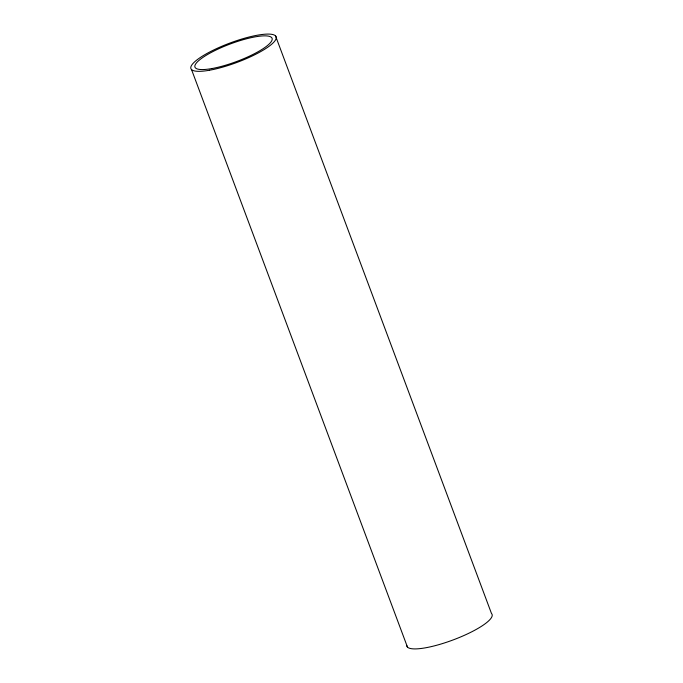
<?xml version="1.0" encoding="UTF-8"?>
<svg xmlns="http://www.w3.org/2000/svg" width="683" height="683" viewBox="0 0 683 683"><rect width="100%" height="100%" fill="white"/><g stroke="black" fill="none" stroke-linecap="round" stroke-linejoin="round"><path stroke-width="1.02" d="M275.531 35.892L491.478 613.471A45.471 10.305 -20.5 0 1 453.674 639.723A45.471 10.305 -20.5 0 1 406.735 645.461M191.522 69.529L407.469 647.108M209.408 70.255A45.471 10.305 -20.5 0 0 276.145 38.538A45.471 10.305 -20.5 0 0 215.025 49.338A45.471 10.305 -20.5 0 0 209.408 70.255M211.696 68.59A41.151 9.323 -20.5 0 0 272.099 39.879A41.151 9.323 -20.5 0 0 216.784 49.663A41.151 9.323 -20.5 0 0 211.696 68.59"/></g></svg>
